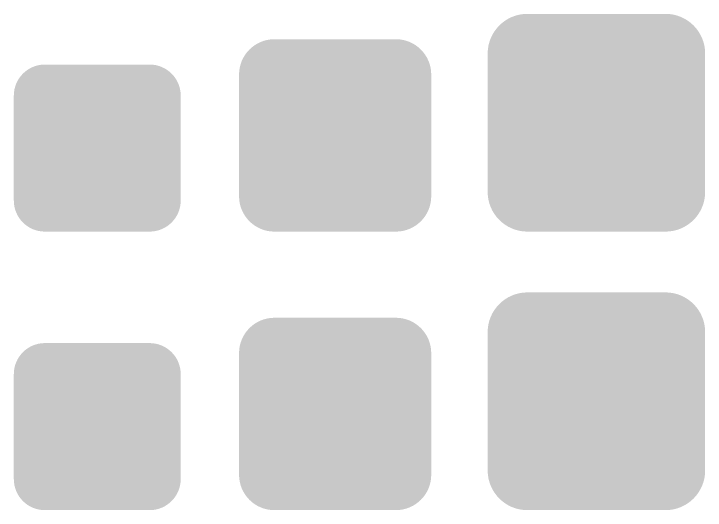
# Model space of a CAD drawing. Header units: millimetres. Extents: x 5277 to 6029, y 2052 to 2709.
# Drawn here: x 5574 to 5601.33, y 2458.63 to 2478.23 of the extents above; entities that cross this region are included whole.
import ezdxf

# ---------------------------------------------------------------- set-up
doc = ezdxf.new("R2010")
doc.units = ezdxf.units.MM
doc.layers.add('Manufacturing', color=7, linetype='CONTINUOUS', true_color=0x000000)

# ---------------------------------------------------------------- blocks, each defined once
blk = doc.blocks.new('602020106_план_мз')
at = {"layer": 'Manufacturing', "linetype": 'Continuous'}
h = blk.add_hatch(color=256, dxfattribs=at)
edge = h.paths.add_edge_path()
edge.add_spline(control_points=[(0, 0), (0, 0.675), (0.55, 1.225), (1.225, 1.225)], knot_values=[-1, -1, -1, -1, 0, 0, 0, 0], degree=3, periodic=0)
edge.add_line((1.225, 1.225), (5.372, 1.225))
edge.add_spline(control_points=[(5.372, 1.225), (6.047, 1.225), (6.598, 0.675), (6.598, 0)], knot_values=[-1, -1, -1, -1, 0, 0, 0, 0], degree=3, periodic=0)
edge.add_line((6.598, 0), (6.598, -4.147))
edge.add_spline(control_points=[(6.598, -4.147), (6.598, -4.822), (6.047, -5.372), (5.372, -5.372)], knot_values=[-1, -1, -1, -1, 0, 0, 0, 0], degree=3, periodic=0)
edge.add_line((5.372, -5.372), (1.225, -5.372))
edge.add_spline(control_points=[(1.225, -5.372), (0.55, -5.372), (0, -4.822), (0, -4.147)], knot_values=[-1, -1, -1, -1, 0, 0, 0, 0], degree=3, periodic=0)
edge.add_line((0, -4.147), (0, 0))
edge = h.paths.add_edge_path(flags=16)
edge.add_spline(control_points=[(0.313, -4.147), (0.313, -4.652), (0.72, -5.059), (1.225, -5.059)], knot_values=[-1, -1, -1, -1, 0, 0, 0, 0], degree=3, periodic=0)
edge.add_line((1.225, -5.059), (5.372, -5.059))
edge.add_spline(control_points=[(5.372, -5.059), (5.878, -5.059), (6.285, -4.652), (6.285, -4.147)], knot_values=[-1, -1, -1, -1, 0, 0, 0, 0], degree=3, periodic=0)
edge.add_line((6.285, -4.147), (6.285, 0))
edge.add_spline(control_points=[(6.285, 0), (6.285, 0.505), (5.878, 0.912), (5.372, 0.912)], knot_values=[-1, -1, -1, -1, 0, 0, 0, 0], degree=3, periodic=0)
edge.add_line((5.372, 0.912), (1.225, 0.912))
edge.add_spline(control_points=[(1.225, 0.912), (0.72, 0.912), (0.313, 0.505), (0.313, 0)], knot_values=[-1, -1, -1, -1, 0, 0, 0, 0], degree=3, periodic=0)
edge.add_line((0.313, 0), (0.313, -4.147))
at = {"layer": 'Manufacturing', "linetype": 'Continuous', "true_color": 0xff0000}
h = blk.add_hatch(color=1, dxfattribs=at)
edge = h.paths.add_edge_path()
edge.add_line((0.313, 0), (0.313, -4.147))
edge.add_spline(control_points=[(0.313, -4.147), (0.313, -4.652), (0.72, -5.059), (1.225, -5.059)], knot_values=[-1, -1, -1, -1, 0, 0, 0, 0], degree=3, periodic=0)
edge.add_line((1.225, -5.059), (5.372, -5.059))
edge.add_spline(control_points=[(5.372, -5.059), (5.878, -5.059), (6.285, -4.652), (6.285, -4.147)], knot_values=[-1, -1, -1, -1, 0, 0, 0, 0], degree=3, periodic=0)
edge.add_line((6.285, -4.147), (6.285, 0))
edge.add_spline(control_points=[(6.285, 0), (6.285, 0.505), (5.878, 0.912), (5.372, 0.912)], knot_values=[-1, -1, -1, -1, 0, 0, 0, 0], degree=3, periodic=0)
edge.add_line((5.372, 0.912), (1.225, 0.912))
edge.add_spline(control_points=[(1.225, 0.912), (0.72, 0.912), (0.313, 0.505), (0.313, 0)], knot_values=[-1, -1, -1, -1, 0, 0, 0, 0], degree=3, periodic=0)
at = {"layer": 'Manufacturing', "linetype": 'Continuous'}
blk.add_hatch(color=256, dxfattribs=at).paths.add_polyline_path([(4.357, 0.301), (4.999, 0.301), (4.999, -2.667), (5.21, -2.667), (5.21, 0.301), (5.845, 0.301), (5.845, -2.667), (5.845, -4.505), (5.21, -4.505), (4.999, -4.505), (4.357, -4.505), (0.725, -4.505), (0.725, -3.207), (0.725, -3.199), (0.725, -2.667), (1.863, -1.522), (1.863, -2.667), (3.008, -1.522), (3.008, -2.667), (4.145, -1.522), (4.145, -2.667), (4.357, -2.667)])
blk = doc.blocks.new('602020106_план_рз')
at = {"layer": 'Manufacturing', "linetype": 'Continuous'}
h = blk.add_hatch(color=256, dxfattribs=at)
edge = h.paths.add_edge_path()
edge.add_spline(control_points=[(-0.095, -0.169), (-0.095, 0.599), (0.531, 1.225), (1.3, 1.225)], knot_values=[-1, -1, -1, -1, 0, 0, 0, 0], degree=3, periodic=0)
edge.add_line((1.3, 1.225), (6.108, 1.225))
edge.add_spline(control_points=[(6.108, 1.225), (6.877, 1.225), (7.503, 0.599), (7.503, -0.169)], knot_values=[-1, -1, -1, -1, 0, 0, 0, 0], degree=3, periodic=0)
edge.add_line((7.503, -0.169), (7.503, -4.978))
edge.add_spline(control_points=[(7.503, -4.978), (7.503, -5.747), (6.877, -6.372), (6.108, -6.372)], knot_values=[-1, -1, -1, -1, 0, 0, 0, 0], degree=3, periodic=0)
edge.add_line((6.108, -6.372), (1.3, -6.372))
edge.add_spline(control_points=[(1.3, -6.372), (0.531, -6.372), (-0.095, -5.747), (-0.095, -4.978)], knot_values=[-1, -1, -1, -1, 0, 0, 0, 0], degree=3, periodic=0)
edge.add_line((-0.095, -4.978), (-0.095, -0.169))
edge = h.paths.add_edge_path(flags=16)
edge.add_spline(control_points=[(0.218, -4.978), (0.218, -5.577), (0.701, -6.059), (1.3, -6.059)], knot_values=[-1, -1, -1, -1, 0, 0, 0, 0], degree=3, periodic=0)
edge.add_line((1.3, -6.059), (6.108, -6.059))
edge.add_spline(control_points=[(6.108, -6.059), (6.707, -6.059), (7.19, -5.577), (7.19, -4.978)], knot_values=[-1, -1, -1, -1, 0, 0, 0, 0], degree=3, periodic=0)
edge.add_line((7.19, -4.978), (7.19, -0.169))
edge.add_spline(control_points=[(7.19, -0.169), (7.19, 0.43), (6.707, 0.912), (6.108, 0.912)], knot_values=[-1, -1, -1, -1, 0, 0, 0, 0], degree=3, periodic=0)
edge.add_line((6.108, 0.912), (1.3, 0.912))
edge.add_spline(control_points=[(1.3, 0.912), (0.701, 0.912), (0.218, 0.43), (0.218, -0.169)], knot_values=[-1, -1, -1, -1, 0, 0, 0, 0], degree=3, periodic=0)
edge.add_line((0.218, -0.169), (0.218, -4.978))
at = {"layer": 'Manufacturing', "linetype": 'Continuous', "true_color": 0xff0000}
h = blk.add_hatch(color=1, dxfattribs=at)
edge = h.paths.add_edge_path()
edge.add_spline(control_points=[(0.218, -4.978), (0.218, -5.577), (0.701, -6.059), (1.3, -6.059)], knot_values=[-1, -1, -1, -1, 0, 0, 0, 0], degree=3, periodic=0)
edge.add_line((1.3, -6.059), (6.108, -6.059))
edge.add_spline(control_points=[(6.108, -6.059), (6.707, -6.059), (7.19, -5.577), (7.19, -4.978)], knot_values=[-1, -1, -1, -1, 0, 0, 0, 0], degree=3, periodic=0)
edge.add_line((7.19, -4.978), (7.19, -0.169))
edge.add_spline(control_points=[(7.19, -0.169), (7.19, 0.43), (6.707, 0.912), (6.108, 0.912)], knot_values=[-1, -1, -1, -1, 0, 0, 0, 0], degree=3, periodic=0)
edge.add_line((6.108, 0.912), (1.3, 0.912))
edge.add_spline(control_points=[(1.3, 0.912), (0.701, 0.912), (0.218, 0.43), (0.218, -0.169)], knot_values=[-1, -1, -1, -1, 0, 0, 0, 0], degree=3, periodic=0)
edge.add_line((0.218, -0.169), (0.218, -4.978))
at = {"layer": 'Manufacturing', "linetype": 'Continuous'}
h = blk.add_hatch(color=256, dxfattribs=at)
edge = h.paths.add_edge_path()
edge.add_line((0.426, -0.513), (0.426, -4.634))
edge.add_spline(control_points=[(0.426, -4.634), (0.426, -5.305), (0.973, -5.852), (1.644, -5.852)], knot_values=[0, 0, 0, 0, 1, 1, 1, 1], degree=3, periodic=0)
edge.add_line((1.644, -5.852), (5.765, -5.852))
edge.add_spline(control_points=[(5.765, -5.852), (6.435, -5.852), (6.983, -5.305), (6.983, -4.634)], knot_values=[0, 0, 0, 0, 1, 1, 1, 1], degree=3, periodic=0)
edge.add_line((6.983, -4.634), (6.983, -0.513))
edge.add_spline(control_points=[(6.983, -0.513), (6.983, 0.158), (6.435, 0.705), (5.765, 0.705)], knot_values=[0, 0, 0, 0, 1, 1, 1, 1], degree=3, periodic=0)
edge.add_line((5.765, 0.705), (1.644, 0.705))
edge.add_spline(control_points=[(1.644, 0.705), (0.973, 0.705), (0.426, 0.158), (0.426, -0.513)], knot_values=[0, 0, 0, 0, 1, 1, 1, 1], degree=3, periodic=0)
edge = h.paths.add_edge_path(flags=16)
edge.add_spline(control_points=[(0.737, -4.634), (0.737, -5.136), (1.142, -5.541), (1.644, -5.541)], knot_values=[-1, -1, -1, -1, 0, 0, 0, 0], degree=3, periodic=0)
edge.add_line((1.644, -5.541), (5.765, -5.541))
edge.add_spline(control_points=[(5.765, -5.541), (6.267, -5.541), (6.671, -5.136), (6.671, -4.634)], knot_values=[-1, -1, -1, -1, 0, 0, 0, 0], degree=3, periodic=0)
edge.add_line((6.671, -4.634), (6.671, -0.513))
edge.add_spline(control_points=[(6.671, -0.513), (6.671, -0.011), (6.267, 0.394), (5.765, 0.394)], knot_values=[-1, -1, -1, -1, 0, 0, 0, 0], degree=3, periodic=0)
edge.add_line((5.765, 0.394), (1.644, 0.394))
edge.add_spline(control_points=[(1.644, 0.394), (1.142, 0.394), (0.737, -0.011), (0.737, -0.513)], knot_values=[-1, -1, -1, -1, 0, 0, 0, 0], degree=3, periodic=0)
edge.add_line((0.737, -0.513), (0.737, -4.634))
blk.add_hatch(color=256, dxfattribs=at).paths.add_polyline_path([(4.744, -0.212), (5.385, -0.212), (5.385, -3.18), (5.597, -3.18), (5.597, -0.212), (6.231, -0.212), (6.231, -3.18), (6.231, -5.018), (5.597, -5.018), (5.385, -5.018), (4.744, -5.018), (1.112, -5.018), (1.112, -3.72), (1.112, -3.712), (1.112, -3.18), (2.249, -2.035), (2.249, -3.18), (3.394, -2.035), (3.394, -3.18), (4.532, -2.035), (4.532, -3.18), (4.744, -3.18)])
blk = doc.blocks.new('602020106_план_фз')
at = {"layer": 'Manufacturing', "linetype": 'Continuous'}
h = blk.add_hatch(color=256, dxfattribs=at)
edge = h.paths.add_edge_path()
edge.add_spline(control_points=[(-0.266, -0.339), (-0.266, 0.523), (0.438, 1.227), (1.3, 1.227)], knot_values=[-1, -1, -1, -1, 0, 0, 0, 0], degree=3, periodic=0)
edge.add_line((1.3, 1.227), (6.769, 1.227))
edge.add_spline(control_points=[(6.769, 1.227), (7.632, 1.227), (8.333, 0.523), (8.333, -0.339)], knot_values=[-1, -1, -1, -1, 0, 0, 0, 0], degree=3, periodic=0)
edge.add_line((8.333, -0.339), (8.333, -5.806))
edge.add_spline(control_points=[(8.333, -5.806), (8.333, -6.669), (7.632, -7.372), (6.769, -7.372)], knot_values=[-1, -1, -1, -1, 0, 0, 0, 0], degree=3, periodic=0)
edge.add_line((6.769, -7.372), (1.3, -7.372))
edge.add_spline(control_points=[(1.3, -7.372), (0.438, -7.372), (-0.266, -6.669), (-0.266, -5.806)], knot_values=[-1, -1, -1, -1, 0, 0, 0, 0], degree=3, periodic=0)
edge.add_line((-0.266, -5.806), (-0.266, -0.339))
edge = h.paths.add_edge_path(flags=16)
edge.add_spline(control_points=[(0.047, -5.806), (0.047, -6.5), (0.606, -7.059), (1.3, -7.059)], knot_values=[-1, -1, -1, -1, 0, 0, 0, 0], degree=3, periodic=0)
edge.add_line((1.3, -7.059), (6.769, -7.059))
edge.add_spline(control_points=[(6.769, -7.059), (7.463, -7.059), (8.022, -6.5), (8.022, -5.806)], knot_values=[-1, -1, -1, -1, 0, 0, 0, 0], degree=3, periodic=0)
edge.add_line((8.022, -5.806), (8.022, -0.339))
edge.add_spline(control_points=[(8.022, -0.339), (8.022, 0.355), (7.463, 0.914), (6.769, 0.914)], knot_values=[-1, -1, -1, -1, 0, 0, 0, 0], degree=3, periodic=0)
edge.add_line((6.769, 0.914), (1.3, 0.914))
edge.add_spline(control_points=[(1.3, 0.914), (0.606, 0.914), (0.047, 0.355), (0.047, -0.339)], knot_values=[-1, -1, -1, -1, 0, 0, 0, 0], degree=3, periodic=0)
edge.add_line((0.047, -0.339), (0.047, -5.806))
at = {"layer": 'Manufacturing', "linetype": 'Continuous', "true_color": 0xff0000}
h = blk.add_hatch(color=1, dxfattribs=at)
edge = h.paths.add_edge_path()
edge.add_spline(control_points=[(0.047, -5.806), (0.047, -6.5), (0.606, -7.059), (1.3, -7.059)], knot_values=[-1, -1, -1, -1, 0, 0, 0, 0], degree=3, periodic=0)
edge.add_line((1.3, -7.059), (6.769, -7.059))
edge.add_spline(control_points=[(6.769, -7.059), (7.463, -7.059), (8.022, -6.5), (8.022, -5.806)], knot_values=[-1, -1, -1, -1, 0, 0, 0, 0], degree=3, periodic=0)
edge.add_line((8.022, -5.806), (8.022, -0.339))
edge.add_spline(control_points=[(8.022, -0.339), (8.022, 0.355), (7.463, 0.914), (6.769, 0.914)], knot_values=[-1, -1, -1, -1, 0, 0, 0, 0], degree=3, periodic=0)
edge.add_line((6.769, 0.914), (1.3, 0.914))
edge.add_spline(control_points=[(1.3, 0.914), (0.606, 0.914), (0.047, 0.355), (0.047, -0.339)], knot_values=[-1, -1, -1, -1, 0, 0, 0, 0], degree=3, periodic=0)
edge.add_line((0.047, -0.339), (0.047, -5.806))
at = {"layer": 'Manufacturing', "linetype": 'Continuous'}
h = blk.add_hatch(color=256, dxfattribs=at)
edge = h.paths.add_edge_path()
edge.add_line((0.252, -0.679), (0.252, -5.464))
edge.add_spline(control_points=[(0.252, -5.464), (0.252, -6.23), (0.877, -6.854), (1.642, -6.854)], knot_values=[0, 0, 0, 0, 1, 1, 1, 1], degree=3, periodic=0)
edge.add_line((1.642, -6.854), (6.427, -6.854))
edge.add_spline(control_points=[(6.427, -6.854), (7.193, -6.854), (7.815, -6.23), (7.815, -5.464)], knot_values=[0, 0, 0, 0, 1, 1, 1, 1], degree=3, periodic=0)
edge.add_line((7.815, -5.464), (7.815, -0.679))
edge.add_spline(control_points=[(7.815, -0.679), (7.815, 0.086), (7.193, 0.709), (6.427, 0.709)], knot_values=[0, 0, 0, 0, 1, 1, 1, 1], degree=3, periodic=0)
edge.add_line((6.427, 0.709), (1.642, 0.709))
edge.add_spline(control_points=[(1.642, 0.709), (0.877, 0.709), (0.252, 0.086), (0.252, -0.679)], knot_values=[0, 0, 0, 0, 1, 1, 1, 1], degree=3, periodic=0)
edge = h.paths.add_edge_path(flags=16)
edge.add_line((0.565, -0.679), (0.565, -5.464))
edge.add_spline(control_points=[(0.565, -5.464), (0.565, -6.06), (1.046, -6.541), (1.642, -6.541)], knot_values=[-1, -1, -1, -1, 0, 0, 0, 0], degree=3, periodic=0)
edge.add_line((1.642, -6.541), (6.427, -6.541))
edge.add_spline(control_points=[(6.427, -6.541), (7.024, -6.541), (7.502, -6.06), (7.502, -5.464)], knot_values=[-1, -1, -1, -1, 0, 0, 0, 0], degree=3, periodic=0)
edge.add_line((7.502, -5.464), (7.502, -0.679))
edge.add_spline(control_points=[(7.502, -0.679), (7.502, -0.083), (7.024, 0.396), (6.427, 0.396)], knot_values=[-1, -1, -1, -1, 0, 0, 0, 0], degree=3, periodic=0)
edge.add_line((6.427, 0.396), (1.642, 0.396))
edge.add_spline(control_points=[(1.642, 0.396), (1.046, 0.396), (0.565, -0.083), (0.565, -0.679)], knot_values=[-1, -1, -1, -1, 0, 0, 0, 0], degree=3, periodic=0)
h = blk.add_hatch(color=256, dxfattribs=at)
edge = h.paths.add_edge_path()
edge.add_line((0.77, -1.021), (0.77, -5.124))
edge.add_spline(control_points=[(0.77, -5.124), (0.77, -5.792), (1.314, -6.336), (1.982, -6.336)], knot_values=[0, 0, 0, 0, 1, 1, 1, 1], degree=3, periodic=0)
edge.add_line((1.982, -6.336), (6.085, -6.336))
edge.add_spline(control_points=[(6.085, -6.336), (6.753, -6.336), (7.297, -5.792), (7.297, -5.124)], knot_values=[0, 0, 0, 0, 1, 1, 1, 1], degree=3, periodic=0)
edge.add_line((7.297, -5.124), (7.297, -1.021))
edge.add_spline(control_points=[(7.297, -1.021), (7.297, -0.353), (6.753, 0.191), (6.085, 0.191)], knot_values=[0, 0, 0, 0, 1, 1, 1, 1], degree=3, periodic=0)
edge.add_line((6.085, 0.191), (1.982, 0.191))
edge.add_spline(control_points=[(1.982, 0.191), (1.314, 0.191), (0.77, -0.353), (0.77, -1.021)], knot_values=[0, 0, 0, 0, 1, 1, 1, 1], degree=3, periodic=0)
edge = h.paths.add_edge_path(flags=16)
edge.add_line((1.081, -1.021), (1.081, -5.124))
edge.add_spline(control_points=[(1.081, -5.124), (1.081, -5.624), (1.482, -6.025), (1.982, -6.025)], knot_values=[-1, -1, -1, -1, 0, 0, 0, 0], degree=3, periodic=0)
edge.add_line((1.982, -6.025), (6.085, -6.025))
edge.add_spline(control_points=[(6.085, -6.025), (6.585, -6.025), (6.986, -5.624), (6.986, -5.124)], knot_values=[-1, -1, -1, -1, 0, 0, 0, 0], degree=3, periodic=0)
edge.add_line((6.986, -5.124), (6.986, -1.021))
edge.add_spline(control_points=[(6.986, -1.021), (6.986, -0.521), (6.585, -0.12), (6.085, -0.12)], knot_values=[-1, -1, -1, -1, 0, 0, 0, 0], degree=3, periodic=0)
edge.add_line((6.085, -0.12), (1.982, -0.12))
edge.add_spline(control_points=[(1.982, -0.12), (1.482, -0.12), (1.081, -0.521), (1.081, -1.021)], knot_values=[-1, -1, -1, -1, 0, 0, 0, 0], degree=3, periodic=0)
blk.add_hatch(color=256, dxfattribs=at).paths.add_polyline_path([(5.058, -0.72), (5.7, -0.72), (5.7, -3.688), (5.911, -3.688), (5.911, -0.72), (6.546, -0.72), (6.546, -3.688), (6.546, -5.526), (5.911, -5.526), (5.7, -5.526), (5.058, -5.526), (1.426, -5.526), (1.426, -4.228), (1.426, -4.22), (1.426, -3.688), (2.564, -2.543), (2.564, -3.688), (3.709, -2.543), (3.709, -3.688), (4.846, -2.543), (4.846, -3.688), (5.058, -3.688)])
blk = doc.blocks.new('602020106_рек_мз')
at = {"layer": 'Manufacturing', "linetype": 'Continuous'}
h = blk.add_hatch(color=256, dxfattribs=at)
edge = h.paths.add_edge_path()
edge.add_spline(control_points=[(0, 0), (0, 0.675), (0.55, 1.225), (1.225, 1.225)], knot_values=[-1, -1, -1, -1, 0, 0, 0, 0], degree=3, periodic=0)
edge.add_line((1.225, 1.225), (5.372, 1.225))
edge.add_spline(control_points=[(5.372, 1.225), (6.047, 1.225), (6.598, 0.675), (6.598, 0)], knot_values=[-1, -1, -1, -1, 0, 0, 0, 0], degree=3, periodic=0)
edge.add_line((6.598, 0), (6.598, -4.147))
edge.add_spline(control_points=[(6.598, -4.147), (6.598, -4.822), (6.047, -5.372), (5.372, -5.372)], knot_values=[-1, -1, -1, -1, 0, 0, 0, 0], degree=3, periodic=0)
edge.add_line((5.372, -5.372), (1.225, -5.372))
edge.add_spline(control_points=[(1.225, -5.372), (0.55, -5.372), (0, -4.822), (0, -4.147)], knot_values=[-1, -1, -1, -1, 0, 0, 0, 0], degree=3, periodic=0)
edge.add_line((0, -4.147), (0, 0))
edge = h.paths.add_edge_path(flags=16)
edge.add_spline(control_points=[(0.313, -4.147), (0.313, -4.652), (0.72, -5.059), (1.225, -5.059)], knot_values=[-1, -1, -1, -1, 0, 0, 0, 0], degree=3, periodic=0)
edge.add_line((1.225, -5.059), (5.372, -5.059))
edge.add_spline(control_points=[(5.372, -5.059), (5.878, -5.059), (6.285, -4.652), (6.285, -4.147)], knot_values=[-1, -1, -1, -1, 0, 0, 0, 0], degree=3, periodic=0)
edge.add_line((6.285, -4.147), (6.285, 0))
edge.add_spline(control_points=[(6.285, 0), (6.285, 0.505), (5.878, 0.912), (5.372, 0.912)], knot_values=[-1, -1, -1, -1, 0, 0, 0, 0], degree=3, periodic=0)
edge.add_line((5.372, 0.912), (1.225, 0.912))
edge.add_spline(control_points=[(1.225, 0.912), (0.72, 0.912), (0.313, 0.505), (0.313, 0)], knot_values=[-1, -1, -1, -1, 0, 0, 0, 0], degree=3, periodic=0)
edge.add_line((0.313, 0), (0.313, -4.147))
at = {"layer": 'Manufacturing', "linetype": 'Continuous', "true_color": 0xffff00}
h = blk.add_hatch(color=2, dxfattribs=at)
edge = h.paths.add_edge_path()
edge.add_line((0.313, 0), (0.313, -4.147))
edge.add_spline(control_points=[(0.313, -4.147), (0.313, -4.652), (0.72, -5.059), (1.225, -5.059)], knot_values=[-1, -1, -1, -1, 0, 0, 0, 0], degree=3, periodic=0)
edge.add_line((1.225, -5.059), (5.372, -5.059))
edge.add_spline(control_points=[(5.372, -5.059), (5.878, -5.059), (6.285, -4.652), (6.285, -4.147)], knot_values=[-1, -1, -1, -1, 0, 0, 0, 0], degree=3, periodic=0)
edge.add_line((6.285, -4.147), (6.285, 0))
edge.add_spline(control_points=[(6.285, 0), (6.285, 0.505), (5.878, 0.912), (5.372, 0.912)], knot_values=[-1, -1, -1, -1, 0, 0, 0, 0], degree=3, periodic=0)
edge.add_line((5.372, 0.912), (1.225, 0.912))
edge.add_spline(control_points=[(1.225, 0.912), (0.72, 0.912), (0.313, 0.505), (0.313, 0)], knot_values=[-1, -1, -1, -1, 0, 0, 0, 0], degree=3, periodic=0)
at = {"layer": 'Manufacturing', "linetype": 'Continuous'}
blk.add_hatch(color=256, dxfattribs=at).paths.add_polyline_path([(4.357, 0.301), (4.999, 0.301), (4.999, -2.667), (5.21, -2.667), (5.21, 0.301), (5.845, 0.301), (5.845, -2.667), (5.845, -4.505), (5.21, -4.505), (4.999, -4.505), (4.357, -4.505), (0.725, -4.505), (0.725, -3.207), (0.725, -3.199), (0.725, -2.667), (1.863, -1.522), (1.863, -2.667), (3.008, -1.522), (3.008, -2.667), (4.145, -1.522), (4.145, -2.667), (4.357, -2.667)])
blk = doc.blocks.new('602020106_рек_рз')
at = {"layer": 'Manufacturing', "linetype": 'Continuous'}
h = blk.add_hatch(color=256, dxfattribs=at)
edge = h.paths.add_edge_path()
edge.add_spline(control_points=[(-0.095, -0.169), (-0.095, 0.599), (0.531, 1.225), (1.3, 1.225)], knot_values=[-1, -1, -1, -1, 0, 0, 0, 0], degree=3, periodic=0)
edge.add_line((1.3, 1.225), (6.108, 1.225))
edge.add_spline(control_points=[(6.108, 1.225), (6.877, 1.225), (7.503, 0.599), (7.503, -0.169)], knot_values=[-1, -1, -1, -1, 0, 0, 0, 0], degree=3, periodic=0)
edge.add_line((7.503, -0.169), (7.503, -4.978))
edge.add_spline(control_points=[(7.503, -4.978), (7.503, -5.747), (6.877, -6.372), (6.108, -6.372)], knot_values=[-1, -1, -1, -1, 0, 0, 0, 0], degree=3, periodic=0)
edge.add_line((6.108, -6.372), (1.3, -6.372))
edge.add_spline(control_points=[(1.3, -6.372), (0.531, -6.372), (-0.095, -5.747), (-0.095, -4.978)], knot_values=[-1, -1, -1, -1, 0, 0, 0, 0], degree=3, periodic=0)
edge.add_line((-0.095, -4.978), (-0.095, -0.169))
edge = h.paths.add_edge_path(flags=16)
edge.add_spline(control_points=[(0.218, -4.978), (0.218, -5.577), (0.701, -6.059), (1.3, -6.059)], knot_values=[-1, -1, -1, -1, 0, 0, 0, 0], degree=3, periodic=0)
edge.add_line((1.3, -6.059), (6.108, -6.059))
edge.add_spline(control_points=[(6.108, -6.059), (6.707, -6.059), (7.19, -5.577), (7.19, -4.978)], knot_values=[-1, -1, -1, -1, 0, 0, 0, 0], degree=3, periodic=0)
edge.add_line((7.19, -4.978), (7.19, -0.169))
edge.add_spline(control_points=[(7.19, -0.169), (7.19, 0.43), (6.707, 0.912), (6.108, 0.912)], knot_values=[-1, -1, -1, -1, 0, 0, 0, 0], degree=3, periodic=0)
edge.add_line((6.108, 0.912), (1.3, 0.912))
edge.add_spline(control_points=[(1.3, 0.912), (0.701, 0.912), (0.218, 0.43), (0.218, -0.169)], knot_values=[-1, -1, -1, -1, 0, 0, 0, 0], degree=3, periodic=0)
edge.add_line((0.218, -0.169), (0.218, -4.978))
at = {"layer": 'Manufacturing', "linetype": 'Continuous', "true_color": 0xffff00}
h = blk.add_hatch(color=2, dxfattribs=at)
edge = h.paths.add_edge_path()
edge.add_spline(control_points=[(0.218, -4.978), (0.218, -5.577), (0.701, -6.059), (1.3, -6.059)], knot_values=[-1, -1, -1, -1, 0, 0, 0, 0], degree=3, periodic=0)
edge.add_line((1.3, -6.059), (6.108, -6.059))
edge.add_spline(control_points=[(6.108, -6.059), (6.707, -6.059), (7.19, -5.577), (7.19, -4.978)], knot_values=[-1, -1, -1, -1, 0, 0, 0, 0], degree=3, periodic=0)
edge.add_line((7.19, -4.978), (7.19, -0.169))
edge.add_spline(control_points=[(7.19, -0.169), (7.19, 0.43), (6.707, 0.912), (6.108, 0.912)], knot_values=[-1, -1, -1, -1, 0, 0, 0, 0], degree=3, periodic=0)
edge.add_line((6.108, 0.912), (1.3, 0.912))
edge.add_spline(control_points=[(1.3, 0.912), (0.701, 0.912), (0.218, 0.43), (0.218, -0.169)], knot_values=[-1, -1, -1, -1, 0, 0, 0, 0], degree=3, periodic=0)
edge.add_line((0.218, -0.169), (0.218, -4.978))
at = {"layer": 'Manufacturing', "linetype": 'Continuous'}
h = blk.add_hatch(color=256, dxfattribs=at)
edge = h.paths.add_edge_path()
edge.add_line((0.426, -0.513), (0.426, -4.634))
edge.add_spline(control_points=[(0.426, -4.634), (0.426, -5.305), (0.973, -5.852), (1.644, -5.852)], knot_values=[0, 0, 0, 0, 1, 1, 1, 1], degree=3, periodic=0)
edge.add_line((1.644, -5.852), (5.765, -5.852))
edge.add_spline(control_points=[(5.765, -5.852), (6.435, -5.852), (6.983, -5.305), (6.983, -4.634)], knot_values=[0, 0, 0, 0, 1, 1, 1, 1], degree=3, periodic=0)
edge.add_line((6.983, -4.634), (6.983, -0.513))
edge.add_spline(control_points=[(6.983, -0.513), (6.983, 0.158), (6.435, 0.705), (5.765, 0.705)], knot_values=[0, 0, 0, 0, 1, 1, 1, 1], degree=3, periodic=0)
edge.add_line((5.765, 0.705), (1.644, 0.705))
edge.add_spline(control_points=[(1.644, 0.705), (0.973, 0.705), (0.426, 0.158), (0.426, -0.513)], knot_values=[0, 0, 0, 0, 1, 1, 1, 1], degree=3, periodic=0)
edge = h.paths.add_edge_path(flags=16)
edge.add_spline(control_points=[(0.737, -4.634), (0.737, -5.136), (1.142, -5.541), (1.644, -5.541)], knot_values=[-1, -1, -1, -1, 0, 0, 0, 0], degree=3, periodic=0)
edge.add_line((1.644, -5.541), (5.765, -5.541))
edge.add_spline(control_points=[(5.765, -5.541), (6.267, -5.541), (6.671, -5.136), (6.671, -4.634)], knot_values=[-1, -1, -1, -1, 0, 0, 0, 0], degree=3, periodic=0)
edge.add_line((6.671, -4.634), (6.671, -0.513))
edge.add_spline(control_points=[(6.671, -0.513), (6.671, -0.011), (6.267, 0.394), (5.765, 0.394)], knot_values=[-1, -1, -1, -1, 0, 0, 0, 0], degree=3, periodic=0)
edge.add_line((5.765, 0.394), (1.644, 0.394))
edge.add_spline(control_points=[(1.644, 0.394), (1.142, 0.394), (0.737, -0.011), (0.737, -0.513)], knot_values=[-1, -1, -1, -1, 0, 0, 0, 0], degree=3, periodic=0)
edge.add_line((0.737, -0.513), (0.737, -4.634))
blk.add_hatch(color=256, dxfattribs=at).paths.add_polyline_path([(4.744, -0.212), (5.385, -0.212), (5.385, -3.18), (5.597, -3.18), (5.597, -0.212), (6.231, -0.212), (6.231, -3.18), (6.231, -5.018), (5.597, -5.018), (5.385, -5.018), (4.744, -5.018), (1.112, -5.018), (1.112, -3.72), (1.112, -3.712), (1.112, -3.18), (2.249, -2.035), (2.249, -3.18), (3.394, -2.035), (3.394, -3.18), (4.532, -2.035), (4.532, -3.18), (4.744, -3.18)])
blk = doc.blocks.new('602020106_рек_фз')
at = {"layer": 'Manufacturing', "linetype": 'Continuous'}
h = blk.add_hatch(color=256, dxfattribs=at)
edge = h.paths.add_edge_path()
edge.add_spline(control_points=[(-0.266, -0.339), (-0.266, 0.523), (0.438, 1.227), (1.3, 1.227)], knot_values=[-1, -1, -1, -1, 0, 0, 0, 0], degree=3, periodic=0)
edge.add_line((1.3, 1.227), (6.769, 1.227))
edge.add_spline(control_points=[(6.769, 1.227), (7.632, 1.227), (8.333, 0.523), (8.333, -0.339)], knot_values=[-1, -1, -1, -1, 0, 0, 0, 0], degree=3, periodic=0)
edge.add_line((8.333, -0.339), (8.333, -5.806))
edge.add_spline(control_points=[(8.333, -5.806), (8.333, -6.669), (7.632, -7.372), (6.769, -7.372)], knot_values=[-1, -1, -1, -1, 0, 0, 0, 0], degree=3, periodic=0)
edge.add_line((6.769, -7.372), (1.3, -7.372))
edge.add_spline(control_points=[(1.3, -7.372), (0.438, -7.372), (-0.266, -6.669), (-0.266, -5.806)], knot_values=[-1, -1, -1, -1, 0, 0, 0, 0], degree=3, periodic=0)
edge.add_line((-0.266, -5.806), (-0.266, -0.339))
edge = h.paths.add_edge_path(flags=16)
edge.add_spline(control_points=[(0.047, -5.806), (0.047, -6.5), (0.606, -7.059), (1.3, -7.059)], knot_values=[-1, -1, -1, -1, 0, 0, 0, 0], degree=3, periodic=0)
edge.add_line((1.3, -7.059), (6.769, -7.059))
edge.add_spline(control_points=[(6.769, -7.059), (7.463, -7.059), (8.022, -6.5), (8.022, -5.806)], knot_values=[-1, -1, -1, -1, 0, 0, 0, 0], degree=3, periodic=0)
edge.add_line((8.022, -5.806), (8.022, -0.339))
edge.add_spline(control_points=[(8.022, -0.339), (8.022, 0.355), (7.463, 0.914), (6.769, 0.914)], knot_values=[-1, -1, -1, -1, 0, 0, 0, 0], degree=3, periodic=0)
edge.add_line((6.769, 0.914), (1.3, 0.914))
edge.add_spline(control_points=[(1.3, 0.914), (0.606, 0.914), (0.047, 0.355), (0.047, -0.339)], knot_values=[-1, -1, -1, -1, 0, 0, 0, 0], degree=3, periodic=0)
edge.add_line((0.047, -0.339), (0.047, -5.806))
at = {"layer": 'Manufacturing', "linetype": 'Continuous', "true_color": 0xffff00}
h = blk.add_hatch(color=2, dxfattribs=at)
edge = h.paths.add_edge_path()
edge.add_spline(control_points=[(0.047, -5.806), (0.047, -6.5), (0.606, -7.059), (1.3, -7.059)], knot_values=[-1, -1, -1, -1, 0, 0, 0, 0], degree=3, periodic=0)
edge.add_line((1.3, -7.059), (6.769, -7.059))
edge.add_spline(control_points=[(6.769, -7.059), (7.463, -7.059), (8.022, -6.5), (8.022, -5.806)], knot_values=[-1, -1, -1, -1, 0, 0, 0, 0], degree=3, periodic=0)
edge.add_line((8.022, -5.806), (8.022, -0.339))
edge.add_spline(control_points=[(8.022, -0.339), (8.022, 0.355), (7.463, 0.914), (6.769, 0.914)], knot_values=[-1, -1, -1, -1, 0, 0, 0, 0], degree=3, periodic=0)
edge.add_line((6.769, 0.914), (1.3, 0.914))
edge.add_spline(control_points=[(1.3, 0.914), (0.606, 0.914), (0.047, 0.355), (0.047, -0.339)], knot_values=[-1, -1, -1, -1, 0, 0, 0, 0], degree=3, periodic=0)
edge.add_line((0.047, -0.339), (0.047, -5.806))
at = {"layer": 'Manufacturing', "linetype": 'Continuous'}
h = blk.add_hatch(color=256, dxfattribs=at)
edge = h.paths.add_edge_path()
edge.add_line((0.252, -0.679), (0.252, -5.464))
edge.add_spline(control_points=[(0.252, -5.464), (0.252, -6.23), (0.877, -6.854), (1.642, -6.854)], knot_values=[0, 0, 0, 0, 1, 1, 1, 1], degree=3, periodic=0)
edge.add_line((1.642, -6.854), (6.427, -6.854))
edge.add_spline(control_points=[(6.427, -6.854), (7.193, -6.854), (7.815, -6.23), (7.815, -5.464)], knot_values=[0, 0, 0, 0, 1, 1, 1, 1], degree=3, periodic=0)
edge.add_line((7.815, -5.464), (7.815, -0.679))
edge.add_spline(control_points=[(7.815, -0.679), (7.815, 0.086), (7.193, 0.709), (6.427, 0.709)], knot_values=[0, 0, 0, 0, 1, 1, 1, 1], degree=3, periodic=0)
edge.add_line((6.427, 0.709), (1.642, 0.709))
edge.add_spline(control_points=[(1.642, 0.709), (0.877, 0.709), (0.252, 0.086), (0.252, -0.679)], knot_values=[0, 0, 0, 0, 1, 1, 1, 1], degree=3, periodic=0)
edge = h.paths.add_edge_path(flags=16)
edge.add_line((0.565, -0.679), (0.565, -5.464))
edge.add_spline(control_points=[(0.565, -5.464), (0.565, -6.06), (1.046, -6.541), (1.642, -6.541)], knot_values=[-1, -1, -1, -1, 0, 0, 0, 0], degree=3, periodic=0)
edge.add_line((1.642, -6.541), (6.427, -6.541))
edge.add_spline(control_points=[(6.427, -6.541), (7.024, -6.541), (7.502, -6.06), (7.502, -5.464)], knot_values=[-1, -1, -1, -1, 0, 0, 0, 0], degree=3, periodic=0)
edge.add_line((7.502, -5.464), (7.502, -0.679))
edge.add_spline(control_points=[(7.502, -0.679), (7.502, -0.083), (7.024, 0.396), (6.427, 0.396)], knot_values=[-1, -1, -1, -1, 0, 0, 0, 0], degree=3, periodic=0)
edge.add_line((6.427, 0.396), (1.642, 0.396))
edge.add_spline(control_points=[(1.642, 0.396), (1.046, 0.396), (0.565, -0.083), (0.565, -0.679)], knot_values=[-1, -1, -1, -1, 0, 0, 0, 0], degree=3, periodic=0)
h = blk.add_hatch(color=256, dxfattribs=at)
edge = h.paths.add_edge_path()
edge.add_line((0.77, -1.021), (0.77, -5.124))
edge.add_spline(control_points=[(0.77, -5.124), (0.77, -5.792), (1.314, -6.336), (1.982, -6.336)], knot_values=[0, 0, 0, 0, 1, 1, 1, 1], degree=3, periodic=0)
edge.add_line((1.982, -6.336), (6.085, -6.336))
edge.add_spline(control_points=[(6.085, -6.336), (6.753, -6.336), (7.297, -5.792), (7.297, -5.124)], knot_values=[0, 0, 0, 0, 1, 1, 1, 1], degree=3, periodic=0)
edge.add_line((7.297, -5.124), (7.297, -1.021))
edge.add_spline(control_points=[(7.297, -1.021), (7.297, -0.353), (6.753, 0.191), (6.085, 0.191)], knot_values=[0, 0, 0, 0, 1, 1, 1, 1], degree=3, periodic=0)
edge.add_line((6.085, 0.191), (1.982, 0.191))
edge.add_spline(control_points=[(1.982, 0.191), (1.314, 0.191), (0.77, -0.353), (0.77, -1.021)], knot_values=[0, 0, 0, 0, 1, 1, 1, 1], degree=3, periodic=0)
edge = h.paths.add_edge_path(flags=16)
edge.add_line((1.081, -1.021), (1.081, -5.124))
edge.add_spline(control_points=[(1.081, -5.124), (1.081, -5.624), (1.482, -6.025), (1.982, -6.025)], knot_values=[-1, -1, -1, -1, 0, 0, 0, 0], degree=3, periodic=0)
edge.add_line((1.982, -6.025), (6.085, -6.025))
edge.add_spline(control_points=[(6.085, -6.025), (6.585, -6.025), (6.986, -5.624), (6.986, -5.124)], knot_values=[-1, -1, -1, -1, 0, 0, 0, 0], degree=3, periodic=0)
edge.add_line((6.986, -5.124), (6.986, -1.021))
edge.add_spline(control_points=[(6.986, -1.021), (6.986, -0.521), (6.585, -0.12), (6.085, -0.12)], knot_values=[-1, -1, -1, -1, 0, 0, 0, 0], degree=3, periodic=0)
edge.add_line((6.085, -0.12), (1.982, -0.12))
edge.add_spline(control_points=[(1.982, -0.12), (1.482, -0.12), (1.081, -0.521), (1.081, -1.021)], knot_values=[-1, -1, -1, -1, 0, 0, 0, 0], degree=3, periodic=0)
blk.add_hatch(color=256, dxfattribs=at).paths.add_polyline_path([(5.058, -0.72), (5.7, -0.72), (5.7, -3.688), (5.911, -3.688), (5.911, -0.72), (6.546, -0.72), (6.546, -3.688), (6.546, -5.526), (5.911, -5.526), (5.7, -5.526), (5.058, -5.526), (1.426, -5.526), (1.426, -4.228), (1.426, -4.22), (1.426, -3.688), (2.564, -2.543), (2.564, -3.688), (3.709, -2.543), (3.709, -3.688), (4.846, -2.543), (4.846, -3.688), (5.058, -3.688)])

msp = doc.modelspace()

# ---------------------------------------------------------------- block references
at = {"layer": 'Manufacturing', "linetype": 'Continuous'}
for name, p in [('602020106_план_фз', (5593, 2477)), ('602020106_план_рз', (5583, 2476)), ('602020106_план_мз', (5574, 2475)), ('602020106_рек_фз', (5593, 2466)), ('602020106_рек_рз', (5583, 2465)), ('602020106_рек_мз', (5574, 2464))]:
    msp.add_blockref(name, p, dxfattribs=at)

doc.saveas('drawing.dxf')
